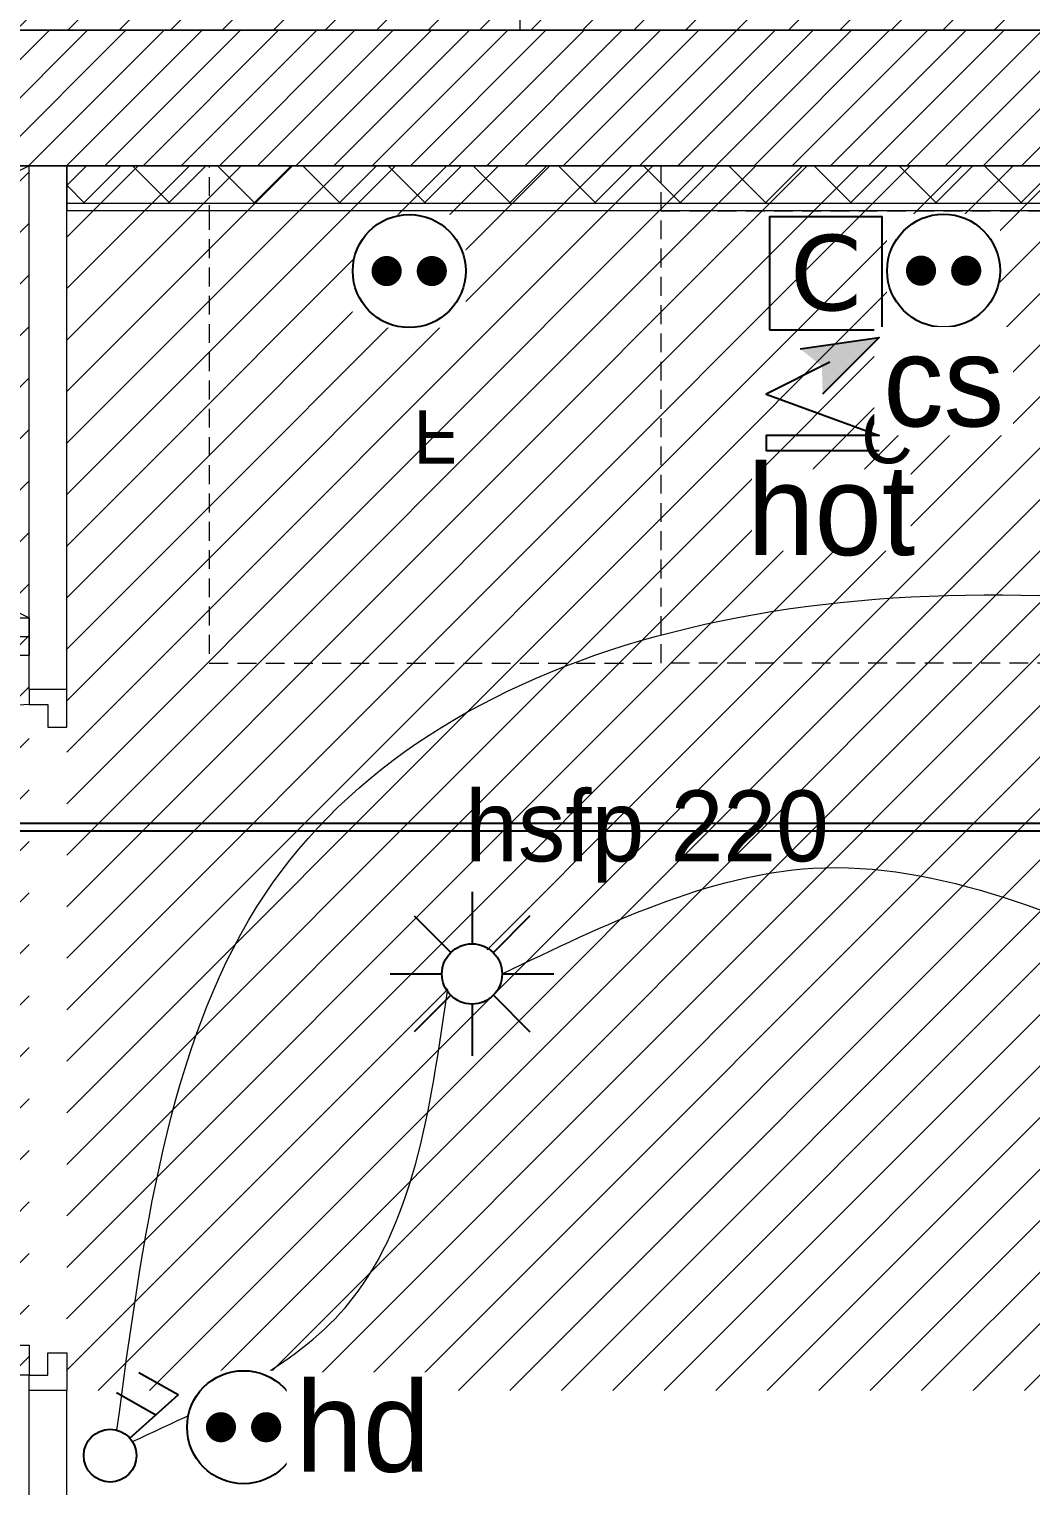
# Model space of a CAD drawing. Header units: centimetres. Extents: x 2666 to 9670, y 1889 to 5633.
# Drawn here: x 5808 to 5941, y 3959.2 to 4152.5 of the extents above; entities that cross this region are included whole.
import ezdxf

# ---------------------------------------------------------------- set-up
doc = ezdxf.new("R2010")
doc.units = ezdxf.units.CM
doc.header["$LTSCALE"] = 12.7
doc.linetypes.add('Style de ligne -13', pattern=[0.295276, 0.19685, -0.098425])
doc.linetypes.add('Style de ligne -18', pattern=[0.328084, 0.109361, -0.218723])
for name, color, linetype, lineweight in [('B Faux plafonds', 7, 'Continuous', 5), ('B Faux plafonds-1', 7, 'Continuous', 5), ('B GÈnÈral', 7, 'Continuous', 5), ('B Général', 7, 'Continuous', 5), ('C ANNOTATIONS-prestations', 7, 'Continuous', 5), ('C ANNOTATIONS-prestations-1', 7, 'Continuous', 5), ('prlm-ELEC-CFO', 1, 'Continuous', 25)]:
    doc.layers.add(name, color=color, linetype=linetype, lineweight=lineweight)
doc.layers.add('prlm-CHAUFF', color=4, linetype='Continuous')
doc.styles.add('Eurostile', font='')
doc.styles.add('prlm-elec-cfo', font='comic.ttf', dxfattribs={"height": 12})
doc.styles.get('Eurostile').set_extended_font_data('Eurostile')
pattern_1 = [(45, (0, 0.2205), (-3.5277778, 3.3072917), [])]

# ---------------------------------------------------------------- blocks, each defined once
blk = doc.blocks.new('xi.SPOT')
at = {"color": 0, "lineweight": 5}
blk.add_wipeout([(-4, 0), (-2.83, -2.83), (0, -4), (2.83, -2.83), (4, 0), (2.83, 2.83), (0, 4), (-2.83, 2.83)], dxfattribs=at).dxf.layer = 'prlm-ELEC-CFO'
at = {"layer": 'prlm-ELEC-CFO', "color": 0, "linetype": 'ByBlock', "lineweight": -2, "flags": 128}
for points in [[(0, 10.88), (0, 4)], [(-7.69, 7.69), (-2.83, 2.83)], [(7.69, 7.69), (2.83, 2.83)], [(-10.88, 0), (-4, 0)], [(4, 0), (10.88, 0)], [(-2.83, -2.83), (-7.69, -7.69)], [(2.83, -2.83), (7.69, -7.69)], [(0, -4), (0, -10.88)]]:
    blk.add_lwpolyline(points, dxfattribs=at)
at = {"layer": 'prlm-ELEC-CFO', "color": 0, "linetype": 'ByBlock', "lineweight": -2}
blk.add_circle((0, 0), 4, dxfattribs=at)
blk = doc.blocks.new('xi.DA')
at = {"layer": 'prlm-ELEC-CFO', "color": 0}
for points in [[(0.61, -1.67), (7.04, 4.05), (1.81, 7.01)], [(4.05, 1.39), (-1.17, 4.34)]]:
    blk.add_lwpolyline(points, dxfattribs=at)
blk.add_circle((-2, -4), 3.5, dxfattribs=at)
blk = doc.blocks.new('xi.PCHD')
at = {"color": 0, "lineweight": 5}
blk.add_wipeout([(-7.5, -7.5), (7.5, -7.5), (7.5, 7.5), (-7.5, 7.5)], dxfattribs=at).dxf.layer = 'prlm-ELEC-CFO'
at = {"layer": 'prlm-ELEC-CFO', "color": 0, "linetype": 'ByBlock', "lineweight": 5, "const_width": 2}
for points in [[(-4, 0, 1), (-2, 0, 1)], [(2, 0, 1), (4, 0, 1)]]:
    blk.add_lwpolyline(points, format="xyb", close=True, dxfattribs=at)
at = {"layer": 'prlm-ELEC-CFO', "color": 0, "linetype": 'ByBlock', "lineweight": -2}
blk.add_circle((0, 0), 7.5, dxfattribs=at)
blk = doc.blocks.new('xi.PC')
at = {"color": 0, "lineweight": 5}
blk.add_wipeout([(-7.5, -7.5), (7.5, -7.5), (7.5, 7.5), (-7.5, 7.5)], dxfattribs=at).dxf.layer = 'prlm-ELEC-CFO'
at = {"layer": 'prlm-ELEC-CFO', "color": 0, "linetype": 'ByBlock', "lineweight": 5, "const_width": 2}
for points in [[(-4, 0, 1), (-2, 0, 1)], [(2, 0, 1), (4, 0, 1)]]:
    blk.add_lwpolyline(points, format="xyb", close=True, dxfattribs=at)
at = {"layer": 'prlm-ELEC-CFO', "color": 0, "linetype": 'ByBlock', "lineweight": -2}
blk.add_circle((0, 0), 7.5, dxfattribs=at)
blk = doc.blocks.new('xi.SF32')
at = {"layer": 'prlm-ELEC-CFO', "color": 0, "flags": 128}
blk.add_lwpolyline([(-7.5, -7.5), (7.5, -7.5), (7.5, 7.5), (-7.5, 7.5)], close=True, dxfattribs=at)
at = {"layer": 'prlm-ELEC-CFO', "color": 0, "linetype": 'ByBlock', "insert": (0, 0), "char_height": 10, "width": 11.36, "attachment_point": 5}
blk.add_mtext('{\\fVerdana|b0|i0|c0|p34;C}', dxfattribs=at)
blk = doc.blocks.new('xi.PCS')
at = {"color": 0, "lineweight": 5}
blk.add_wipeout([(-7.5, -7.5), (7.5, -7.5), (7.5, 7.5), (-7.5, 7.5)], dxfattribs=at).dxf.layer = 'prlm-ELEC-CFO'
at = {"layer": 'prlm-ELEC-CFO', "color": 0, "linetype": 'ByBlock', "lineweight": 5, "const_width": 2}
for points in [[(-4, 0, 1), (-2, 0, 1)], [(2, 0, 1), (4, 0, 1)]]:
    blk.add_lwpolyline(points, format="xyb", close=True, dxfattribs=at)
at = {"layer": 'prlm-ELEC-CFO', "color": 0, "linetype": 'ByBlock', "lineweight": -2}
blk.add_circle((0, 0), 7.5, dxfattribs=at)
blk = doc.blocks.new('xi.hot')
at = {"layer": 'prlm-ELEC-CFO', "lineweight": 5}
blk.add_hatch(color=0, dxfattribs=at).paths.add_polyline_path([(-3, 6), (-0.1, 3.7), (0, 0), (7.5, 7.5)])
at = {"layer": 'prlm-ELEC-CFO', "color": 0}
for points in [[(-3, 6), (7.5, 7.5), (0, 0)], [(0.95, 4.23), (-7.5, 0), (7.5, -5.5), (-7.5, -5.5), (-7.5, -7.5), (7.5, -7.5)]]:
    blk.add_lwpolyline(points, dxfattribs=at)
blk = doc.blocks.new('Placard 60.120')
at = {"layer": 'B Général', "color": 7, "linetype": 'Continuous', "lineweight": 5}
for p, q in [((60, 29.81), (-60, -30.19)), ((-60, 29.81), (60, -30.19))]:
    blk.add_line(p, q, dxfattribs=at)
at = {"layer": 'B Général', "color": 7, "linetype": 'Continuous', "lineweight": 5, "flags": 128}
blk.add_lwpolyline([(60, -30.19), (60, 29.81), (-60, 29.81), (-60, -30.19)], dxfattribs=at)
at = {"layer": 'B Général', "color": 252, "linetype": 'Continuous', "lineweight": 5, "true_color": 0x888888, "flags": 128}
blk.add_lwpolyline([(60, -30.19), (60, -35.19), (-60, -35.19), (-60, -30.19)], close=True, dxfattribs=at)
at = {"layer": 'B Général', "color": 7, "linetype": 'Continuous', "lineweight": 5, "flags": 128}
for points in [[(60, -30.19), (60, -32.69), (-2.5, -32.69), (-2.5, -30.19)], [(2.5, -32.69), (2.5, -35.19), (-60, -35.19), (-60, -32.69)]]:
    blk.add_lwpolyline(points, close=True, dxfattribs=at)
at = {"layer": 'B Général', "color": 7, "insert": (-56.76, 22.1), "char_height": 7.059, "attachment_point": 1, "line_spacing_factor": 0.894142, "style": 'Eurostile'}
blk.add_mtext('PL', dxfattribs=at)
at = {"layer": 'C ANNOTATIONS-prestations', "insert": (-56.76, 9.4), "char_height": 4.706, "attachment_point": 4, "line_spacing_factor": 0.894142, "style": 'Eurostile'}
blk.add_mtext('60*120', dxfattribs=at)
blk = doc.blocks.new('Frigo')
at = {"layer": 'B Général', "color": 7, "linetype": 'Style de ligne -13', "lineweight": 5, "flags": 128}
blk.add_lwpolyline([(-30, 30), (30, 30), (30, -30), (-30, -30)], close=True, dxfattribs=at)
blk.add_lwpolyline([(30, -30), (30, -36), (-30, -36), (-30, -30)], dxfattribs=at)
at = {"layer": 'B Général', "color": 7, "insert": (0, 0), "char_height": 7.06, "attachment_point": 5, "line_spacing_factor": 0.894142, "style": 'Eurostile'}
blk.add_mtext('F', dxfattribs=at)
blk = doc.blocks.new('Cuisson')
at = {"layer": 'B Général', "color": 7, "linetype": 'Style de ligne -13', "lineweight": 5, "flags": 128}
blk.add_lwpolyline([(-30, 30), (-30, 36), (30, 36), (30, 30)], dxfattribs=at)
blk.add_lwpolyline([(-30, 30), (30, 30), (30, -30), (-30, -30)], close=True, dxfattribs=at)
at = {"layer": 'B Général', "color": 7, "insert": (0, 0), "char_height": 7.06, "attachment_point": 5, "line_spacing_factor": 0.894142, "style": 'Eurostile'}
blk.add_mtext('C', dxfattribs=at)

msp = doc.modelspace()

# ---------------------------------------------------------------- hatches: boundary and pattern name
at = {"layer": 'B Faux plafonds', "linetype": 'Continuous', "lineweight": 5, "true_color": 0xaaaaaa}
h = msp.add_hatch(dxfattribs=at)
h.set_pattern_fill('F_P__SOFFITE', color=253, style=0, pattern_type=2)
h.set_pattern_definition(pattern_1)
h.paths.add_polyline_path([(4337.44, 3228.48), (4207.44, 3228.48), (4207.44, 4282.39), (4659.96, 4282.39), (4659.96, 4330.39), (5019.96, 4330.39), (5019.96, 4687.89), (5150.04, 4687.72), (5150.04, 4282.39), (6787.89, 4282.39), (6787.89, 4152.39), (4337.44, 4152.39)])
at = {"layer": 'B Faux plafonds-1', "linetype": 'Continuous', "lineweight": 5, "true_color": 0xaaaaaa}
h = msp.add_hatch(dxfattribs=at)
h.set_pattern_fill('F_P__SOFFITE', color=253, style=0, pattern_type=2)
h.set_pattern_definition(pattern_1)
h.paths.add_polyline_path([(5687.94, 4069.39), (5687.95, 4069.39), (5687.95, 4134.39), (5807.96, 4134.39), (5807.96, 3971.89), (5522.96, 3971.89), (5522.96, 3884.39), (5063.69, 3884.39), (5063.69, 3984.39), (5422.09, 3984.39), (5422.09, 4134.39), (5652.94, 4134.39), (5652.94, 4067.39), (5687.94, 4067.39)])
h = msp.add_hatch(dxfattribs=at)
h.set_pattern_fill('F_P__SOFFITE', color=253, style=0, pattern_type=2)
h.set_pattern_definition(pattern_1)
h.paths.add_polyline_path([(5812.97, 4134.4), (5812.95, 3971.89), (6191.88, 3971.83), (6191.89, 4041.63), (6131.89, 4041.63), (6131.89, 4134.39)])
at = {"layer": 'B GÈnÈral', "linetype": 'Continuous', "lineweight": 5}
h = msp.add_hatch(dxfattribs=at)
h.set_pattern_fill('50_BETON', style=0, pattern_type=2)
h.set_pattern_definition([(45, (0, 0), (2.4253472, -2.6458333), [])])
h.paths.add_polyline_path([(5534.54, 4152.39), (5534.54, 4134.39), (6589.65, 4134.39), (6589.65, 4152.39)])
at = {"layer": 'B GÈnÈral', "linetype": 'Continuous', "lineweight": 5, "true_color": 0x808080}
h = msp.add_hatch(dxfattribs=at)
h.set_pattern_fill('02_ISOLANT', color=8, angle=-180, style=0, pattern_type=2)
h.set_pattern_definition([(-135, (0, 0), (5.656854, -5.656854), []), (-45, (0, 0), (-5.656854, -5.656854), [])])
h.paths.add_polyline_path([(6132.39, 4129.39), (6132.39, 4134.39), (5812.96, 4134.39), (5812.96, 4129.39)])
at = {"layer": 'C ANNOTATIONS-prestations-1', "linetype": 'Continuous', "lineweight": 9, "true_color": 0x989898}
h = msp.add_hatch(dxfattribs=at)
h.set_pattern_fill('DALETTES TERRASSE 50X50', color=252, scale=1.406016, style=0, pattern_type=2)
h.set_pattern_definition([(0, (4678, 4152.39), (4e-15, -70.3008), []), (-90, (4678, 4152.39), (70.3008, 0), [])])
h.paths.add_polyline_path([(4337.44, 3228.48), (4207.44, 3228.48), (4207.44, 4282.39), (4659.96, 4282.39), (4659.96, 4330.39), (5019.96, 4330.39), (5019.96, 4687.89), (5150.04, 4687.72), (5150.04, 4282.39), (6787.89, 4282.39), (6787.89, 4152.39), (4337.44, 4152.39)])

# ---------------------------------------------------------------- linework, layer by layer
at = {"layer": 'B Général', "color": 7, "linetype": 'Continuous', "lineweight": 18}
for p, q in [((5534.54, 4152.39), (6589.65, 4152.39)), ((5534.54, 4134.39), (6191.89, 4134.39))]:
    msp.add_line(p, q, dxfattribs=at)
at = {"layer": 'B Général', "color": 7, "linetype": 'Continuous', "lineweight": 5}
for p, q in [((5534.54, 4152.39), (6589.65, 4152.39)), ((5534.54, 4134.39), (6191.89, 4134.39)), ((5812.96, 4134.39), (5807.96, 4134.39)), ((5807.96, 4064.89), (5807.96, 4134.39)), ((5812.96, 4064.89), (5812.96, 4134.39)), ((6132.39, 4134.39), (5812.96, 4134.39)), ((6132.39, 4129.39), (5812.96, 4129.39)), ((6132.39, 4128.39), (5812.96, 4128.39)), ((5812.96, 4064.89), (5807.96, 4064.89)), ((5812.96, 3971.89), (5807.96, 3971.89)), ((5812.96, 3549.39), (5812.96, 3971.89)), ((5807.96, 3549.39), (5807.96, 3966.89))]:
    msp.add_line(p, q, dxfattribs=at)
at = {"layer": 'B Général', "color": 7, "linetype": 'Continuous', "lineweight": 13}
for p, q in [((5807.96, 4064.89), (5807.96, 4134.39)), ((5812.96, 4064.89), (5812.96, 4134.39)), ((5812.96, 4134.39), (5812.96, 4128.39)), ((6132.39, 4134.39), (5812.96, 4134.39)), ((6132.39, 4128.39), (5812.96, 4128.39)), ((5807.96, 3549.39), (5807.96, 3971.89)), ((5812.96, 3549.39), (5812.96, 3971.89))]:
    msp.add_line(p, q, dxfattribs=at)
at = {"layer": 'B Général', "color": 7, "linetype": 'Continuous', "lineweight": 5, "flags": 128}
for points in [[(5807.96, 4064.89), (5807.96, 4062.89), (5810.46, 4062.89), (5810.46, 4059.89), (5812.96, 4059.89), (5812.96, 4064.89), (5812.96, 4064.89), (5812.96, 4064.89), (5808.68, 4064.89), (5808.68, 4064.89)], [(5807.96, 3971.89), (5807.96, 3973.89), (5810.46, 3973.89), (5810.46, 3976.89), (5812.96, 3976.89), (5812.96, 3971.89)]]:
    msp.add_lwpolyline(points, close=True, dxfattribs=at)
at = {"layer": 'B Général', "linetype": 'Style de ligne -18', "lineweight": 5, "flags": 128}
msp.add_lwpolyline([(5807.96, 4062.89), (5797.13, 4062.16), (5786.48, 4059.99), (5776.2, 4056.42), (5766.46, 4051.5), (5757.44, 4045.32), (5749.27, 4037.99), (5742.12, 4029.63), (5736.08, 4020.39), (5731.28, 4010.42), (5727.79, 3999.89), (5725.67, 3988.98), (5724.96, 3977.89)], dxfattribs=at)
at = {"layer": 'B Général', "flags": 128}
msp.add_lwpolyline([(5807.96, 3973.89), (5724.96, 3973.89), (5724.96, 3977.89), (5807.96, 3977.89)], close=True, dxfattribs=at)
at = {"layer": 'C ANNOTATIONS-prestations', "color": 7, "linetype": 'Continuous', "lineweight": 5, "flags": 128}
msp.add_lwpolyline([(4337.44, 3228.48), (4207.44, 3228.48), (4207.44, 4282.39), (4659.96, 4282.39), (4659.96, 4330.39), (5019.96, 4330.39), (5019.96, 4687.89), (5150.04, 4687.72), (5150.04, 4282.39), (6787.89, 4282.39), (6787.89, 4152.39), (4337.44, 4152.39)], close=True, dxfattribs=at)
msp.add_lwpolyline([(4337.44, 3228.48), (4207.44, 3228.48), (4207.44, 4282.39), (4659.96, 4282.39), (4659.96, 4330.39), (5019.96, 4330.39), (5019.96, 4687.89), (5150.04, 4687.72), (5150.04, 4282.39), (6787.89, 4282.39), (6787.89, 4152.39), (4337.44, 4152.39)], close=True, dxfattribs=at)
at = {"layer": 'prlm-CHAUFF', "ltscale": 50}
for p, q in [((5649.86, 4046.15), (6013.16, 4046.15)), ((5650.28, 4047.15), (6014.16, 4047.15))]:
    msp.add_line(p, q, dxfattribs=at)

# ---------------------------------------------------------------- block references
at = {"layer": 'B Général', "color": 7}
for name, p in [('Placard 60.120', (5747.96, 4104.58)), ('Cuisson', (5921.89, 4098.39))]:
    msp.add_blockref(name, p, dxfattribs=at)
at = {"layer": 'B Général', "color": 7, "xscale": -1, "rotation": 180}
msp.add_blockref('Frigo', (5861.89, 4098.39), dxfattribs=at)
at = {"layer": 'prlm-ELEC-CFO'}
for name, p in [('xi.SF32', (5913.76, 4120.13)), ('xi.DA', (5820.72, 3967.23))]:
    msp.add_blockref(name, p, dxfattribs=at)

# ---------------------------------------------------------------- texts
at = {"layer": 'C ANNOTATIONS-prestations', "insert": (5865.87, 4039.25), "char_height": 9.412, "width": 78.1328, "attachment_point": 7, "line_spacing_factor": 0.894142, "style": 'Eurostile'}
msp.add_mtext('hsfp 220', dxfattribs=at)

# ---------------------------------------------------------------- next in the draw order: block references
at = {"layer": 'prlm-ELEC-CFO'}
msp.add_blockref('xi.SPOT', (5866.78, 4027.15), dxfattribs=at)

# ---------------------------------------------------------------- next in the draw order: linework, layer by layer
at = {"layer": 'prlm-ELEC-CFO', "lineweight": 13}
for points in [[(5819.63, 3966.61), (5838.18, 4036.01), (5964.89, 4075.51), (6084.69, 4074.96), (6094.5, 4113.64)], [(5870.78, 4027.15), (5912.04, 4041.17), (5962.78, 4027.15)], [(5821.69, 3965.1), (5849.92, 3982.85), (5863.51, 4024.85)]]:
    msp.add_spline(points, degree=3, dxfattribs=at)

# ---------------------------------------------------------------- next in the draw order: block references
at = {"layer": 'prlm-ELEC-CFO'}
for name, p in [('xi.PC', (5858.44, 4120.42)), ('xi.PCS', (5929.4, 4120.47)), ('xi.PCHD', (5836.44, 3967))]:
    msp.add_blockref(name, p, dxfattribs=at)

# ---------------------------------------------------------------- next in the draw order: texts
at = {"layer": 'prlm-ELEC-CFO', "lineweight": 20, "insert": (5914.49, 4094.73), "char_height": 12, "attachment_point": 2, "line_spacing_factor": 0.8, "style": 'prlm-elec-cfo', "bg_fill": 3, "box_fill_scale": 0.95, "bg_fill_color": 256, "bg_fill_transparency": 0}
msp.add_mtext('hot', dxfattribs=at)

# ---------------------------------------------------------------- next in the draw order: texts
at = {"layer": 'prlm-ELEC-CFO', "lineweight": 20, "char_height": 12, "attachment_point": 5, "line_spacing_factor": 0.8, "style": 'prlm-elec-cfo', "bg_fill": 3, "box_fill_scale": 1.1, "bg_fill_color": 256, "bg_fill_transparency": 0}
for s, insert in [('cs', (5929.41, 4105.72)), ('hd', (5852.28, 3967))]:
    msp.add_mtext(s, dxfattribs=dict(at, insert=insert))

# ---------------------------------------------------------------- next in the draw order: block references
at = {"layer": 'prlm-ELEC-CFO'}
msp.add_blockref('xi.hot', (5913.34, 4104.1), dxfattribs=at)

doc.saveas('drawing.dxf')
